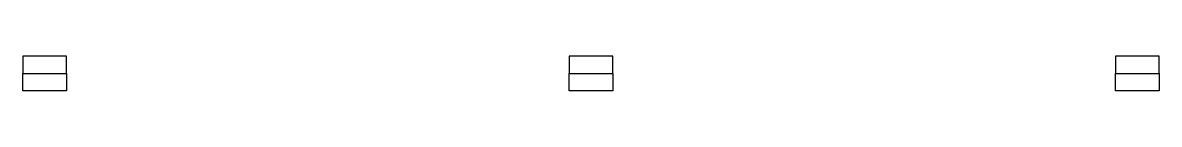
# Model space of a CAD drawing. Extents: x -25499 to 25499, y -25499 to 24195.
# Drawn here: x -5650 to -4350, y -13770 to -13730 of the extents above; entities that cross this region are included whole.
import ezdxf

# ---------------------------------------------------------------- set-up
doc = ezdxf.new("R2010")
doc.units = 0

# ---------------------------------------------------------------- blocks, each defined once
blk = doc.blocks.new('CHIP15')
for points in [[(350, 2250), (400, 2250), (400, 2230), (350, 2230), (350, 2250)], [(975, 2250), (1025, 2250), (1025, 2230), (975, 2230), (975, 2250)], [(1600, 2250), (1650, 2250), (1650, 2230), (1600, 2230), (1600, 2250)]]:
    blk.add_lwpolyline(points)
blk = doc.blocks.new('CHIP27')
for points in [[(350, -250), (400, -250), (400, -230), (350, -230), (350, -250)], [(975, -250), (1025, -250), (1025, -230), (975, -230), (975, -250)], [(1600, -250), (1650, -250), (1650, -230), (1600, -230), (1600, -250)]]:
    blk.add_lwpolyline(points)

msp = doc.modelspace()

# ---------------------------------------------------------------- block references
for name, p in [('CHIP27', (-6000, -13500)), ('CHIP15', (-6000, -16000))]:
    msp.add_blockref(name, p)

doc.saveas('drawing.dxf')
